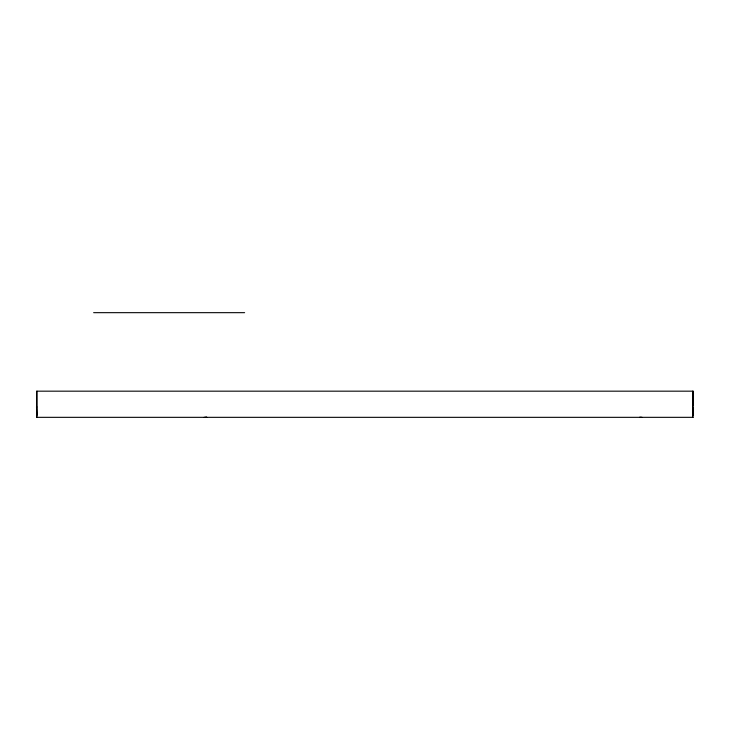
<?xml version="1.0" encoding="UTF-8"?>
<svg xmlns="http://www.w3.org/2000/svg" width="730" height="730" viewBox="0 0 730 730"><rect width="100%" height="100%" fill="white"/><g stroke="black" fill="none" stroke-linecap="round" stroke-linejoin="round"><path stroke-width="1.09" d="M693.108 411.054L693.235 406.865M206.307 417.332L206.9 417.314L205.449 417.332M206.17 417.323L204.108 417.332M93.641 312.668L244.623 312.668M37.038 406.865L36.5 406.865L36.874 415.242M36.628 417.332L693.5 417.332M639.79 417.186L642.044 417.332M693.464 405.889L693.464 391.171L36.628 391.171L36.628 405.889M693.464 407.523L693.464 416.027M692.587 391.171L692.587 417.332M36.965 391.171L36.965 417.332M36.628 407.523L36.628 416.027"/></g></svg>
